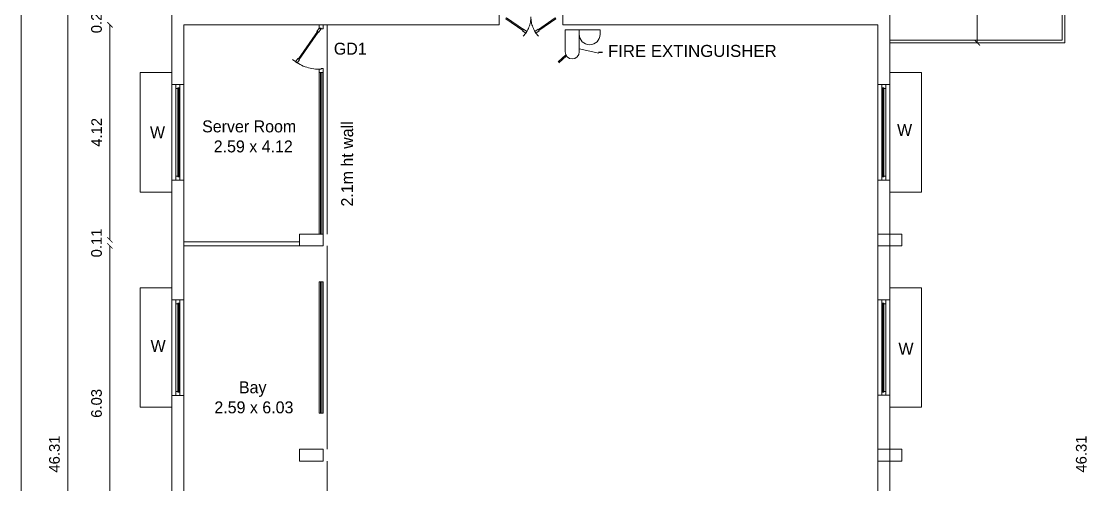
# Model space of a CAD drawing. Header units: metres. Extents: x -1560643 to -1560434, y 43491 to 43663.
# Drawn here: x -1560643.22 to -1560622.82, y 43576.69 to 43585.56 of the extents above; entities that cross this region are included whole.
import ezdxf
from ezdxf.enums import TextEntityAlignment as Align

# ---------------------------------------------------------------- set-up
doc = ezdxf.new("R2010")
doc.units = ezdxf.units.M
doc.header["$LTSCALE"] = 750
doc.header["$MEASUREMENT"] = 0
doc.linetypes.add('CACHE3', pattern=[5.25, 4.2, -1.05])
doc.linetypes.add('HIDDEN', pattern=[0.375, 0.25, -0.125])
doc.layers.get('0').update_dxf_attribs({"lineweight": 5})
doc.layers.add('BLK_1_FLR_0_DRINKING_WATER', color=7, linetype='Continuous', lineweight=5)
doc.styles.add('5 Feet Scale', font='', dxfattribs={"height": 5.9055})
doc.styles.add('6 Feet Scale', font='', dxfattribs={"height": 7.0866})
doc.styles.add('cent', font='arial.ttf', dxfattribs={"height": 8})
doc.styles.add('outer', font='arial.ttf')
doc.styles.get('5 Feet Scale').set_extended_font_data('Bahnschrift')
doc.styles.get('6 Feet Scale').set_extended_font_data('Bahnschrift')

# ---------------------------------------------------------------- blocks, each defined once
blk = doc.blocks.new('_ArchTick')
at = {"color": 0, "linetype": 'ByBlock', "const_width": 0.15}
blk.add_lwpolyline([(-0.5, -0.5), (0.5, 0.5)], dxfattribs=at)
blk = doc.blocks.new('A$C52BB42CC')
at = {"linetype": 'ByBlock'}
blk.add_line((0, 4432.69), (0, 2394.8), dxfattribs=at)
for p, q in [((35.12, 2509.95), (35.12, 4333.06)), ((113.56, 4333.06), (113.56, 2509.95)), ((654.56, 3959.45), (654.55, 3731.36)), ((786.55, 3731.36), (786.55, 3959.45)), ((784.55, 3905.36), (784.55, 3733.36)), ((720.55, 3791.36), (720.55, 3731.36)), ((113.56, 3699.9), (113.56, 3753.95)), ((360.06, 3744.95), (360.06, 3753.95)), ((408.06, 3753.95), (408.06, 3744.95)), ((654.56, 3699.9), (654.56, 3753.95)), ((66.81, 3744.95), (66.81, 3740.95)), ((66.81, 3582.82), (66.81, 3744.95)), ((122.56, 3744.95), (122.56, 3699.9)), ((122.56, 3744.95), (360.06, 3744.95)), ((645.56, 3744.95), (408.06, 3744.95)), ((645.56, 3699.9), (645.56, 3744.95)), ((409.88, 3741.14), (420.51, 3741.14)), ((409.88, 3741.14), (409.88, 3724.55)), ((436.23, 3741.14), (420.51, 3741.14)), ((420.51, 3737.77), (420.51, 3741.14)), ((420.51, 3741.14), (420.51, 3724.55)), ((436.23, 3737.77), (436.23, 3741.14)), ((435.19, 3723.48), (420.51, 3726.83)), ((784.55, 3733.36), (654.55, 3733.36)), ((654.56, 2509.95), (654.55, 3731.36)), ((654.55, 3731.36), (786.55, 3731.36)), ((404.61, 3717.03), (410.33, 3722.41)), ((410.82, 3721.54), (405.22, 3716.4)), ((89.56, 3618.93), (89.56, 3708.93)), ((89.56, 3708.93), (113.56, 3708.93)), ((224.56, 3587.3), (224.56, 3708.95)), ((227.56, 3708.95), (224.56, 3708.95)), ((225.56, 3708.95), (225.56, 3587.3)), ((226.56, 3708.95), (226.56, 3587.3)), ((227.56, 3587.3), (227.56, 3708.95)), ((678.56, 3708.9), (654.56, 3708.9)), ((678.56, 3618.9), (678.56, 3708.9)), ((113.56, 3699.9), (122.56, 3699.9)), ((654.56, 3699.9), (645.56, 3699.9)), ((113.56, 3627.9), (113.56, 3537.73)), ((113.56, 3627.9), (122.56, 3627.9)), ((122.56, 3627.9), (122.56, 3537.73)), ((654.56, 3627.9), (645.56, 3627.9)), ((645.56, 3537.76), (645.56, 3627.9)), ((654.56, 3587.3), (654.56, 3627.9)), ((113.56, 3618.93), (89.56, 3618.93)), ((654.56, 3618.9), (678.56, 3618.9)), ((66.81, 3582.82), (66.81, 3586.82)), ((122.56, 3581.3), (209.56, 3581.3)), ((209.56, 3587.3), (227.56, 3587.3)), ((209.56, 3578.3), (209.56, 3587.3)), ((209.56, 3587.3), (227.56, 3587.3)), ((209.56, 3578.3), (209.56, 3587.3)), ((209.56, 3581.3), (209.56, 3578.3)), ((227.56, 3587.3), (227.56, 3578.3)), ((227.56, 3587.3), (227.56, 3578.3)), ((645.56, 3587.3), (663.56, 3587.3)), ((645.56, 3578.3), (645.56, 3587.3)), ((663.56, 3587.3), (663.56, 3578.3)), ((66.81, 3578.3), (66.81, 3574.3)), ((66.81, 3341.09), (66.81, 3578.3)), ((209.56, 3578.3), (122.56, 3578.3)), ((227.56, 3578.3), (209.56, 3578.3)), ((227.56, 3578.3), (209.56, 3578.3)), ((663.56, 3578.3), (645.56, 3578.3)), ((654.56, 3537.76), (654.56, 3578.3)), ((224.56, 3551.23), (227.56, 3551.23)), ((224.56, 3551.23), (224.56, 3503.23)), ((225.56, 3551.23), (225.56, 3502.23)), ((226.56, 3551.23), (226.56, 3452.23)), ((227.56, 3551.23), (227.56, 3452.23)), ((89.56, 3456.76), (89.56, 3546.76)), ((89.56, 3546.76), (113.56, 3546.76)), ((678.56, 3546.76), (654.56, 3546.76)), ((678.56, 3456.76), (678.56, 3546.76)), ((113.56, 3537.73), (122.56, 3537.73)), ((654.56, 3537.76), (645.56, 3537.76)), ((224.56, 3503.23), (224.56, 3452.23)), ((225.56, 3504.23), (225.56, 3452.23)), ((113.56, 3465.73), (113.56, 3375.59)), ((113.56, 3465.73), (122.56, 3465.73)), ((122.56, 3465.73), (122.56, 3375.59)), ((654.56, 3465.76), (645.56, 3465.76)), ((645.56, 3375.62), (645.56, 3465.76)), ((654.56, 3425.16), (654.56, 3465.76)), ((113.56, 3456.76), (89.56, 3456.76)), ((654.56, 3456.76), (678.56, 3456.76)), ((224.56, 3452.23), (227.56, 3452.23)), ((209.56, 3425.16), (227.56, 3425.16)), ((209.56, 3416.16), (209.56, 3425.16)), ((209.56, 3425.16), (227.56, 3425.16)), ((209.56, 3416.16), (209.56, 3425.16)), ((227.56, 3425.16), (227.56, 3416.16)), ((227.56, 3425.16), (227.56, 3416.16)), ((645.56, 3425.16), (663.56, 3425.16)), ((645.56, 3416.16), (645.56, 3425.16)), ((663.56, 3425.16), (663.56, 3416.16)), ((227.56, 3416.16), (209.56, 3416.16)), ((227.56, 3416.16), (209.56, 3416.16)), ((663.56, 3416.16), (645.56, 3416.16)), ((654.56, 3375.62), (654.56, 3416.16))]:
    blk.add_line(p, q)
at = {"linetype": 'CACHE3', "ltscale": 2.5}
for p, q in [((230.56, 3587.3), (230.56, 3744.95)), ((230.56, 3578.3), (230.56, 3425.16)), ((230.56, 3416.16), (230.56, 3263.02))]:
    blk.add_line(p, q, dxfattribs=at)
for points in [[(365.66, 3750.15), (378.39, 3741.31), (377.96, 3740.69), (365.23, 3749.53)], [(402.46, 3750.15), (389.73, 3741.31), (390.16, 3740.69), (402.89, 3749.53)], [(224.56, 3742.45), (222.84, 3739.99), (224.07, 3739.13), (225.79, 3741.59)], [(226.06, 3741.95), (226.06, 3742.45), (224.56, 3742.45), (224.56, 3744.95), (227.56, 3744.95), (227.56, 3741.95)], [(223.76, 3739.34), (209.42, 3718.87), (208.81, 3719.3), (223.15, 3739.78)], [(380.21, 3738.66), (377.75, 3740.38), (378.61, 3741.61), (381.07, 3739.89)], [(387.92, 3738.66), (390.37, 3740.38), (389.51, 3741.61), (387.06, 3739.89)], [(206.78, 3717.05), (208.5, 3719.51), (209.73, 3718.65), (208.01, 3716.19)], [(224.56, 3708.95), (224.56, 3711.45), (226.06, 3711.45), (226.06, 3711.95), (227.56, 3711.95), (227.56, 3708.95)], [(113.56, 3699.9), (113.56, 3627.9), (122.56, 3627.9), (122.56, 3699.9)], [(118.06, 3696.9), (118.06, 3697.4), (119.56, 3697.4), (119.56, 3699.9), (116.56, 3699.9), (116.56, 3696.9)], [(116.56, 3699.9), (116.56, 3627.9), (119.56, 3627.9), (119.56, 3699.9)], [(118.06, 3697.4), (118.06, 3675.07), (119.56, 3675.07), (119.56, 3697.4)], [(654.56, 3627.9), (654.56, 3699.9), (645.56, 3699.9), (645.56, 3627.9)], [(650.06, 3696.9), (650.06, 3697.4), (648.56, 3697.4), (648.56, 3699.9), (651.56, 3699.9), (651.56, 3696.9)], [(651.56, 3627.9), (651.56, 3699.9), (648.56, 3699.9), (648.56, 3627.9)], [(650.06, 3675.07), (650.06, 3697.4), (648.56, 3697.4), (648.56, 3675.07)], [(118.06, 3652.74), (118.06, 3675.07), (119.56, 3675.07), (119.56, 3652.74)], [(650.06, 3675.07), (650.06, 3652.74), (648.56, 3652.74), (648.56, 3675.07)], [(118.06, 3652.74), (118.06, 3630.4), (119.56, 3630.4), (119.56, 3652.74)], [(650.06, 3630.4), (650.06, 3652.74), (648.56, 3652.74), (648.56, 3630.4)], [(118.06, 3630.9), (118.06, 3630.4), (119.56, 3630.4), (119.56, 3627.9), (116.56, 3627.9), (116.56, 3630.9)], [(650.06, 3630.9), (650.06, 3630.4), (648.56, 3630.4), (648.56, 3627.9), (651.56, 3627.9), (651.56, 3630.9)], [(113.56, 3537.73), (113.56, 3465.73), (122.56, 3465.73), (122.56, 3537.73)], [(118.06, 3534.73), (118.06, 3535.23), (119.56, 3535.23), (119.56, 3537.73), (116.56, 3537.73), (116.56, 3534.73)], [(116.56, 3537.73), (116.56, 3465.73), (119.56, 3465.73), (119.56, 3537.73)], [(118.06, 3535.23), (118.06, 3512.9), (119.56, 3512.9), (119.56, 3535.23)], [(654.56, 3465.76), (654.56, 3537.76), (645.56, 3537.76), (645.56, 3465.76)], [(650.06, 3534.76), (650.06, 3535.26), (648.56, 3535.26), (648.56, 3537.76), (651.56, 3537.76), (651.56, 3534.76)], [(651.56, 3465.76), (651.56, 3537.76), (648.56, 3537.76), (648.56, 3465.76)], [(650.06, 3512.93), (650.06, 3535.26), (648.56, 3535.26), (648.56, 3512.93)], [(118.06, 3490.57), (118.06, 3512.9), (119.56, 3512.9), (119.56, 3490.57)], [(650.06, 3512.93), (650.06, 3490.59), (648.56, 3490.59), (648.56, 3512.93)], [(118.06, 3490.57), (118.06, 3468.23), (119.56, 3468.23), (119.56, 3490.57)], [(650.06, 3468.26), (650.06, 3490.59), (648.56, 3490.59), (648.56, 3468.26)], [(118.06, 3468.73), (118.06, 3468.23), (119.56, 3468.23), (119.56, 3465.73), (116.56, 3465.73), (116.56, 3468.73)], [(650.06, 3468.76), (650.06, 3468.26), (648.56, 3468.26), (648.56, 3465.76), (651.56, 3465.76), (651.56, 3468.76)]]:
    blk.add_lwpolyline(points, close=True)
at = {"linetype": 'HIDDEN'}
for points in [[(118.69, 3697.4), (118.69, 3675.07), (118.94, 3675.07), (118.94, 3697.4)], [(649.44, 3675.07), (649.44, 3697.4), (649.19, 3697.4), (649.19, 3675.07)], [(118.69, 3652.74), (118.69, 3675.07), (118.94, 3675.07), (118.94, 3652.74)], [(649.44, 3675.07), (649.44, 3652.74), (649.19, 3652.74), (649.19, 3675.07)], [(118.69, 3652.74), (118.69, 3630.4), (118.94, 3630.4), (118.94, 3652.74)], [(649.44, 3630.4), (649.44, 3652.74), (649.19, 3652.74), (649.19, 3630.4)], [(118.69, 3535.23), (118.69, 3512.9), (118.94, 3512.9), (118.94, 3535.23)], [(649.44, 3512.93), (649.44, 3535.26), (649.19, 3535.26), (649.19, 3512.93)], [(118.69, 3490.57), (118.69, 3512.9), (118.94, 3512.9), (118.94, 3490.57)], [(649.44, 3512.93), (649.44, 3490.59), (649.19, 3490.59), (649.19, 3512.93)], [(118.69, 3490.57), (118.69, 3468.23), (118.94, 3468.23), (118.94, 3490.57)], [(649.44, 3468.26), (649.44, 3490.59), (649.19, 3490.59), (649.19, 3468.26)]]:
    blk.add_lwpolyline(points, close=True, dxfattribs=at)
for centre, radius, start, end in [((362.56, 3750.95), 21.5, 317.15865, 0), ((405.56, 3750.95), 21.5, 180, 222.8322), ((224.56, 3742.45), 31, 229.45525, 270)]:
    blk.add_arc(centre, radius, start, end, dxfattribs=at)
for centre, radius in [((428.37, 3737.77), 7.86), ((415.2, 3724.55), 5.31)]:
    blk.add_arc(centre, radius, 180, 0)
for p, xscale, yscale, zscale, rotation in [((66.81, 3744.95), 4, 4, 4, 90), ((66.81, 3744.95), 4, 4, 4, 90), ((720.55, 3731.36), 3.999999999998651, 3.999999999998651, 3.999999999998651, 270.0000986396209), ((66.81, 3582.82), 4, 4, 4, 270), ((66.81, 3582.82), 4, 4, 4, 270), ((66.81, 3578.3), 4, 4, 4, 90), ((66.81, 3578.3), 4, 4, 4, 90)]:
    blk.add_blockref('_ArchTick', p, dxfattribs=dict(xscale=xscale, yscale=yscale, zscale=zscale, rotation=rotation))
at = {"style": '5 Feet Scale'}
blk.add_text('GD1', height=9, dxfattribs=at).set_placement((247.93, 3726.95), align=Align.MIDDLE_CENTER)
for s, height, style, p in [(' - FIRE EXTINGUISHER', 9.0545, 'outer', (430.89, 3720.73)), ('Server Room', 9, '6 Feet Scale', (136.3, 3663.9)), (' W', 9, '5 Feet Scale', (656.71, 3661.22)), (' W', 9, '5 Feet Scale', (93.63, 3659.46)), ('2.59 x 4.12', 9, '6 Feet Scale', (145.04, 3648.81)), (' W', 9, '5 Feet Scale', (94.1, 3498.52)), (' W', 9, '5 Feet Scale', (657.75, 3496.34)), ('Bay', 9, '6 Feet Scale', (164.04, 3467.3)), ('2.59 x 6.03', 9, '6 Feet Scale', (145.52, 3452.19))]:
    blk.add_text(s, height=height, dxfattribs=dict(style=style)).set_placement(p)
blk.add_text('2.1m ht wall', height=9, rotation=90, dxfattribs=at).set_placement((245.58, 3640.1), align=Align.MIDDLE_CENTER)
at = {"char_height": 8, "attachment_point": 5, "rotation": 90, "style": 'cent'}
for s, insert in [('\\A1;0.23', (56.72, 3749.45)), ('\\A1;4.12', (56.79, 3663.88)), ('\\A1;0.11', (56.72, 3580.56)), ('\\A1;6.03', (56.72, 3459.7)), ('\\A1;46.31', (25.03, 3421.5)), ('\\A1;46.31', (798.92, 3421.5))]:
    blk.add_mtext(s, dxfattribs=dict(at, insert=insert))

msp = doc.modelspace()

# ---------------------------------------------------------------- block references
at = {"layer": 'BLK_1_FLR_0_DRINKING_WATER', "xscale": 0.0254016284015961, "yscale": 0.0254016284015961, "zscale": 0.0254016284015961}
msp.add_blockref('A$C52BB42CC', (-1560643.21924, 43490.36698), dxfattribs=at)

doc.saveas('drawing.dxf')
